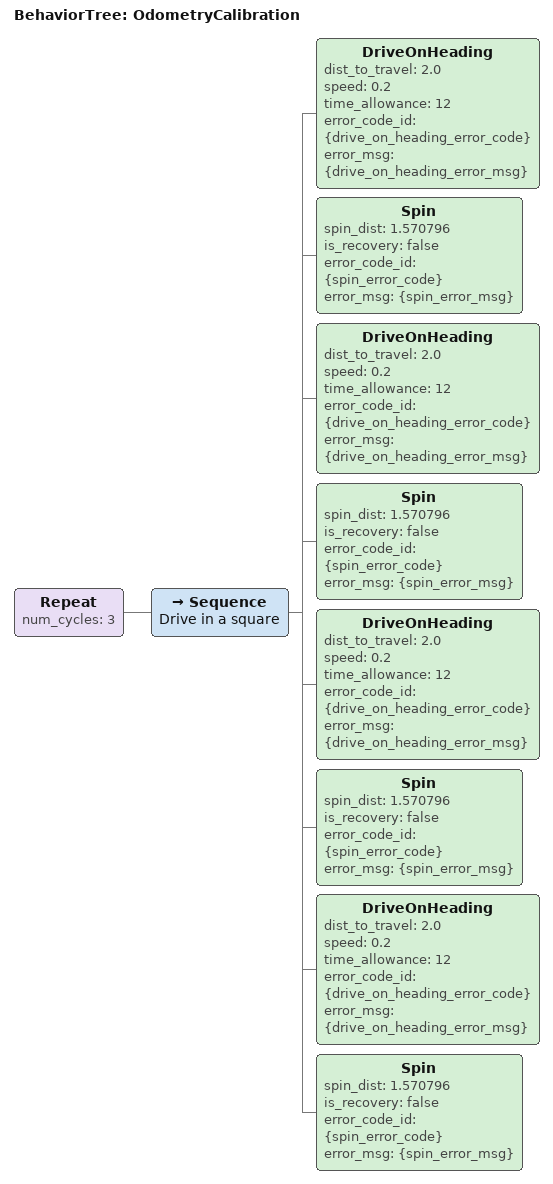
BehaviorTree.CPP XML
<!--
  his Behavior Tree drives in a square for odometry calibration experiments
-->

<root BTCPP_format="4" main_tree_to_execute="OdometryCalibration">
  <BehaviorTree ID="OdometryCalibration">
    <Repeat num_cycles="3">
      <Sequence name="Drive in a square">
        <DriveOnHeading dist_to_travel="2.0" speed="0.2" time_allowance="12" error_code_id="{drive_on_heading_error_code}" error_msg="{drive_on_heading_error_msg}"/>
        <Spin spin_dist="1.570796" is_recovery="false" error_code_id="{spin_error_code}" error_msg="{spin_error_msg}"/>
        <DriveOnHeading dist_to_travel="2.0" speed="0.2" time_allowance="12" error_code_id="{drive_on_heading_error_code}" error_msg="{drive_on_heading_error_msg}"/>
        <Spin spin_dist="1.570796" is_recovery="false" error_code_id="{spin_error_code}" error_msg="{spin_error_msg}"/>
        <DriveOnHeading dist_to_travel="2.0" speed="0.2" time_allowance="12" error_code_id="{drive_on_heading_error_code}" error_msg="{drive_on_heading_error_msg}"/>
        <Spin spin_dist="1.570796" is_recovery="false" error_code_id="{spin_error_code}" error_msg="{spin_error_msg}"/>
        <DriveOnHeading dist_to_travel="2.0" speed="0.2" time_allowance="12" error_code_id="{drive_on_heading_error_code}" error_msg="{drive_on_heading_error_msg}"/>
        <Spin spin_dist="1.570796" is_recovery="false" error_code_id="{spin_error_code}" error_msg="{spin_error_msg}"/>
      </Sequence>
    </Repeat>
  </BehaviorTree>
</root>
